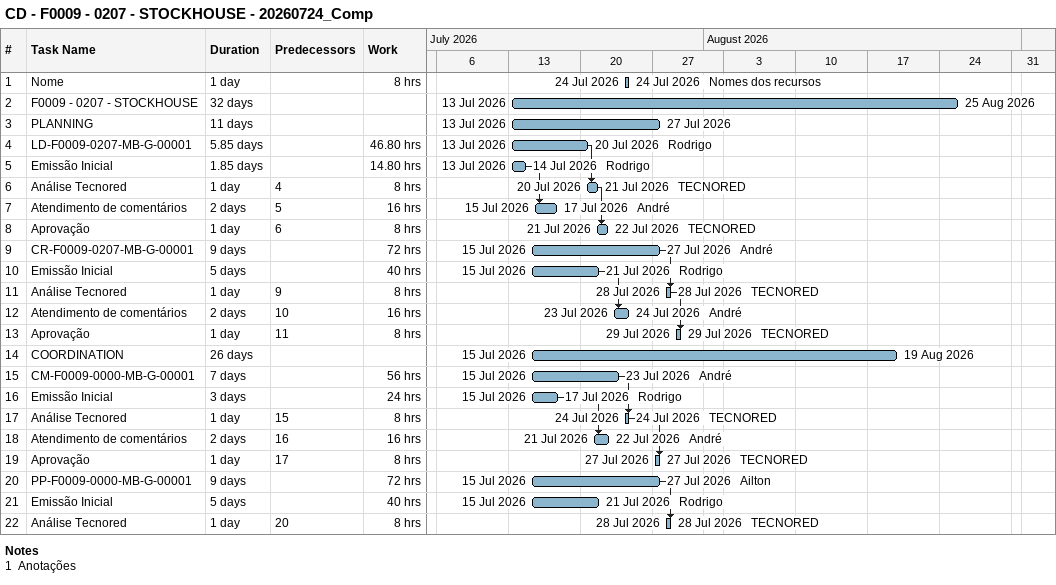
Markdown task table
CD - F0009 - 0207 - STOCKHOUSE - 20260724_Comp

| ID | Task | Duration | Start | Finish | Predecessors | Resources | Work (h) |
|---|---|---|---|---|---|---|---|
| 1 | Nome | 1d | 2026-07-24 | 2026-07-24 |  | Nomes dos recursos | 8 |
| 2 | F0009 - 0207 - STOCKHOUSE | 32d | 2026-07-13 | 2026-08-25 |  |  |  |
| 3 | PLANNING | 11d | 2026-07-13 | 2026-07-27 |  |  |  |
| 4 | LD-F0009-0207-MB-G-00001 | 5.85d | 2026-07-13 | 2026-07-20 |  | Rodrigo | 46.80 |
| 5 | Emissão Inicial | 1.85d | 2026-07-13 | 2026-07-14 |  | Rodrigo | 14.80 |
| 6 | Análise Tecnored | 1d | 2026-07-20 | 2026-07-21 | 4 | TECNORED | 8 |
| 7 | Atendimento de comentários | 2d | 2026-07-15 | 2026-07-17 | 5 | André | 16 |
| 8 | Aprovação | 1d | 2026-07-21 | 2026-07-22 | 6 | TECNORED | 8 |
| 9 | CR-F0009-0207-MB-G-00001 | 9d | 2026-07-15 | 2026-07-27 |  | André | 72 |
| 10 | Emissão Inicial | 5d | 2026-07-15 | 2026-07-21 |  | Rodrigo | 40 |
| 11 | Análise Tecnored | 1d | 2026-07-28 | 2026-07-28 | 9 | TECNORED | 8 |
| 12 | Atendimento de comentários | 2d | 2026-07-23 | 2026-07-24 | 10 | André | 16 |
| 13 | Aprovação | 1d | 2026-07-29 | 2026-07-29 | 11 | TECNORED | 8 |
| 14 | COORDINATION | 26d | 2026-07-15 | 2026-08-19 |  |  |  |
| 15 | CM-F0009-0000-MB-G-00001 | 7d | 2026-07-15 | 2026-07-23 |  | André | 56 |
| 16 | Emissão Inicial | 3d | 2026-07-15 | 2026-07-17 |  | Rodrigo | 24 |
| 17 | Análise Tecnored | 1d | 2026-07-24 | 2026-07-24 | 15 | TECNORED | 8 |
| 18 | Atendimento de comentários | 2d | 2026-07-21 | 2026-07-22 | 16 | André | 16 |
| 19 | Aprovação | 1d | 2026-07-27 | 2026-07-27 | 17 | TECNORED | 8 |
| 20 | PP-F0009-0000-MB-G-00001 | 9d | 2026-07-15 | 2026-07-27 |  | Ailton | 72 |
| 21 | Emissão Inicial | 5d | 2026-07-15 | 2026-07-21 |  | Rodrigo | 40 |
| 22 | Análise Tecnored | 1d | 2026-07-28 | 2026-07-28 | 20 | TECNORED | 8 |

Notes
- 1: Anotações
